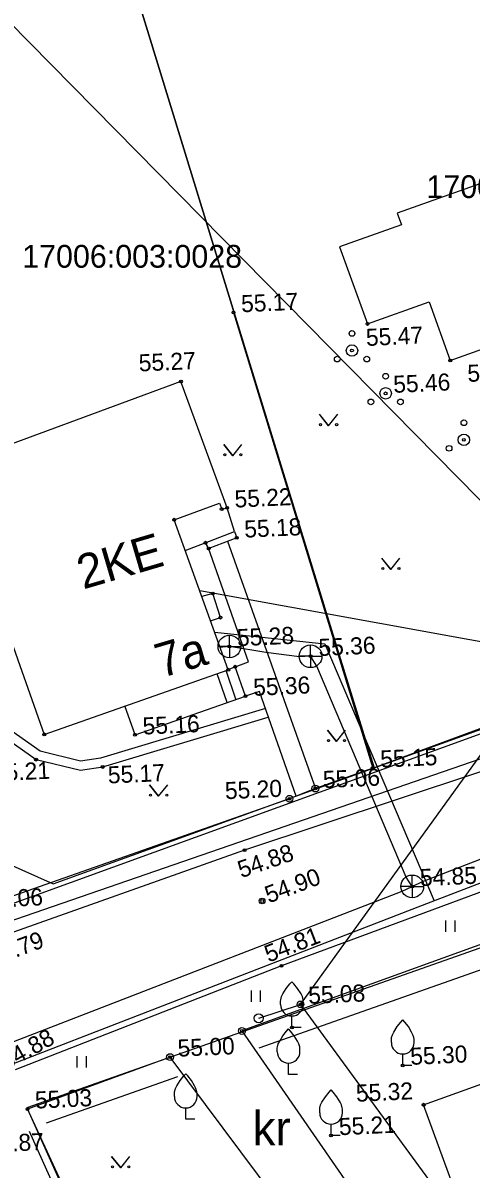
# Model space of a CAD drawing. Extents: x 640815 to 641975, y 6454871 to 6455868.
# Drawn here: x 641501.6 to 641521.3, y 6455156.8 to 6455207.2 of the extents above; entities that cross this region are included whole.
import ezdxf

# ---------------------------------------------------------------- set-up
doc = ezdxf.new("R2010")
doc.units = 0
for name, color, linetype in [('Level 1', 7, 'Continuous'), ('Level 10', 7, 'Continuous'), ('Level 11', 7, 'Continuous'), ('Level 13', 7, 'Continuous'), ('Level 14', 7, 'Continuous'), ('Level 16', 7, 'Continuous'), ('Level 2', 7, 'Continuous'), ('Level 23', 7, 'Continuous'), ('Level 26', 7, 'Continuous'), ('Level 28', 7, 'Continuous'), ('Level 30', 7, 'Continuous'), ('Level 39', 7, 'Continuous'), ('Level 40', 7, 'Continuous'), ('Level 41', 7, 'Continuous'), ('Level 44', 7, 'Continuous'), ('Level 58', 7, 'Continuous'), ('Level 59', 7, 'Continuous'), ('Level 61', 7, 'Continuous'), ('Level 62', 7, 'Continuous')]:
    doc.layers.add(name, color=color, linetype=linetype)

msp = doc.modelspace()

# ---------------------------------------------------------------- linework, layer by layer
at = {"layer": 'Level 1'}
for points in [[(641527.38, 6455202.15), (641518.05, 6455198.83), (641518.24, 6455198.32), (641515.51, 6455197.35), (641516.74, 6455193.97), (641519.45, 6455194.94), (641520.38, 6455192.36), (641529.68, 6455195.69), (641527.38, 6455202.15)], [(641508.54, 6455191.44), (641498.36, 6455187.69), (641498.44, 6455187.46), (641498.67, 6455187.54), (641499.63, 6455184.91), (641499.38, 6455184.82), (641502.53, 6455175.94), (641510.62, 6455178.78), (641508.24, 6455185.37), (641510.23, 6455186.09), (641510.33, 6455185.83), (641510.57, 6455185.89), (641508.54, 6455191.44)], [(641519.21, 6455159.67), (641526.37, 6455162.24), (641528.86, 6455155.69), (641521.68, 6455152.9), (641519.21, 6455159.67)]]:
    msp.add_lwpolyline(points, dxfattribs=at)
at = {"layer": 'Level 10'}
for p, q in [((641510.67, 6455179.8), (641510.67, 6455180.3)), ((641510.67, 6455179.8), (641510.17, 6455179.8)), ((641510.67, 6455179.8), (641511.17, 6455179.8)), ((641510.67, 6455179.8), (641510.67, 6455179.3)), ((641514.24, 6455179.37), (641514.24, 6455179.87)), ((641514.24, 6455179.37), (641513.74, 6455179.37)), ((641514.24, 6455179.37), (641514.74, 6455179.37)), ((641514.24, 6455179.37), (641514.24, 6455178.87)), ((641518.71, 6455169.26), (641518.71, 6455169.76)), ((641518.71, 6455169.26), (641518.21, 6455169.26)), ((641518.71, 6455169.26), (641519.21, 6455169.26)), ((641518.71, 6455169.26), (641518.71, 6455168.76))]:
    msp.add_line(p, q, dxfattribs=at)
for centre in [(641510.67, 6455179.8), (641514.24, 6455179.37), (641518.71, 6455169.26)]:
    msp.add_circle(centre, 0.5, dxfattribs=at)
at = {"layer": 'Level 11'}
for points in [[(641510.67, 6455179.8), (641510.24, 6455179.76)], [(641514.24, 6455179.37), (641513.75, 6455179.34), (641512.27, 6455179.54), (641510.67, 6455179.8)], [(641518.71, 6455169.26), (641519.16, 6455169.47), (641545.95, 6455179.81), (641545.98, 6455179.82), (641546.39, 6455180.05)], [(641518.71, 6455169.26), (641518.44, 6455169.67), (641514.52, 6455178.94), (641514.24, 6455179.37)], [(641498.44, 6455161.4), (641498.91, 6455161.57), (641518.26, 6455169.05), (641518.71, 6455169.26)]]:
    msp.add_lwpolyline(points, dxfattribs=at)
at = {"layer": 'Level 13'}
msp.add_lwpolyline([(641500.46, 6455167.54), (641535.58, 6455179.66), (641571.1, 6455192.45), (641606.85, 6455205.33), (641632.11, 6455214.58), (641655.98, 6455223.05)], dxfattribs=at)
at = {"layer": 'Level 14'}
for points in [[(641529.16, 6455178.66), (641493.42, 6455214.92)], [(641606.93, 6455206.5), (641566.36, 6455191.84), (641529.16, 6455178.66), (641480.07, 6455160.86), (641439.14, 6455146.14), (641427.53, 6455141)], [(641529.16, 6455178.66), (641509.37, 6455182.25)]]:
    msp.add_lwpolyline(points, dxfattribs=at)
at = {"layer": 'Level 16'}
for points in [[(641513.8, 6455164.08), (641534.35, 6455192.53)], [(641513.8, 6455164.08), (641521.46, 6455153.61)]]:
    msp.add_lwpolyline(points, dxfattribs=at)
at = {"layer": 'Level 2'}
for points in [[(641510.9, 6455184.85), (641510.57, 6455185.89)], [(641508.73, 6455184.01), (641509.8, 6455184.42), (641510.9, 6455184.85)], [(641510.9, 6455184.85), (641510.99, 6455184.57), (641509.76, 6455184.1), (641509.62, 6455184.36)], [(641509.84, 6455180.93), (641510.28, 6455181.07), (641509.94, 6455182.13), (641509.46, 6455181.99)], [(641506.52, 6455175.92), (641511.38, 6455177.62), (641510.92, 6455178.91), (641510.62, 6455178.78)], [(641510.96, 6455177.48), (641510.53, 6455178.74)], [(641510.57, 6455177.34), (641510.13, 6455178.6)], [(641506.52, 6455175.92), (641506.07, 6455177.19)]]:
    msp.add_lwpolyline(points, dxfattribs=at)
at = {"layer": 'Level 23'}
for points in [[(641428.38, 6455135.3), (641450.83, 6455143.22), (641473.27, 6455151.16), (641498.82, 6455160.58), (641518.97, 6455168.36), (641546.21, 6455178.82), (641557.2, 6455182.98), (641573.45, 6455189.29), (641591.82, 6455195.48), (641610.2, 6455201.68), (641636.54, 6455210.52), (641652.38, 6455215.99), (641675.59, 6455224.22)], [(641510.03, 6455180.43), (641514.87, 6455179.92), (641519.67, 6455168.63)]]:
    msp.add_lwpolyline(points, dxfattribs=at)
at = {"layer": 'Level 26'}
msp.add_lwpolyline([(641511.96, 6455163.47), (641513.8, 6455164.08)], dxfattribs=at)
for centre, radius in [((641513.8, 6455164.08), 0.145), ((641511.96, 6455163.47), 0.2)]:
    msp.add_circle(centre, radius, dxfattribs=at)
at = {"layer": 'Level 28'}
for points in [[(641510.85, 6455194.47), (641516.97, 6455174.46), (641514.45, 6455173.56)], [(641516.97, 6455174.46), (641539.3, 6455182.7)], [(641513.31, 6455173.11), (641499.63, 6455168.3), (641495.5, 6455171.84), (641495.07, 6455175.63)], [(641524.56, 6455167.74), (641511.22, 6455162.91)], [(641508.06, 6455161.76), (641501.79, 6455159.48), (641508.11, 6455145.39)]]:
    msp.add_lwpolyline(points, dxfattribs=at)
at = {"layer": 'Level 30'}
for points in [[(641551.75, 6455184.87), (641531.69, 6455177.6), (641511.34, 6455170.85), (641500.26, 6455166.93), (641496.77, 6455168.15), (641494.14, 6455171.94), (641493.26, 6455181.99)], [(641563.88, 6455184.67), (641553.5, 6455180.11), (641533.02, 6455173.2), (641512.96, 6455165.77), (641501.25, 6455161.21)], [(641510.59, 6455184.42), (641514.45, 6455173.56), (641513.61, 6455173.23), (641511.99, 6455177.82), (641511.38, 6455177.62)], [(641497.51, 6455183.43), (641499.47, 6455177.92), (641500.35, 6455176.11), (641502.17, 6455174.83), (641504.12, 6455174.36), (641505.1, 6455174.51), (641512.38, 6455176.69)], [(641512.26, 6455177.07), (641505.01, 6455174.9), (641504.13, 6455174.76), (641502.35, 6455175.2), (641500.67, 6455176.39), (641499.85, 6455178.08), (641497.89, 6455183.57)], [(641511.22, 6455162.91), (641519.29, 6455151.25)], [(641516.61, 6455150.33), (641508.06, 6455161.76)]]:
    msp.add_lwpolyline(points, dxfattribs=at)
at = {"layer": 'Level 39'}
for centre in [(641514.45, 6455173.56), (641513.31, 6455173.11), (641511.22, 6455162.91), (641508.06, 6455161.76)]:
    msp.add_circle(centre, 0.151, dxfattribs=at)
at = {"layer": 'Level 40'}
for points in [[(641502.92, 6455169.37), (641517.03, 6455174.47), (641515.56, 6455179.24), (641502.05, 6455223.18), (641497.08, 6455223.74), (641496.28, 6455172.33)], [(641545.88, 6455184.88), (641541.79, 6455188.66), (641527.96, 6455220.3), (641502.05, 6455223.18), (641515.56, 6455179.24), (641517.03, 6455174.47)], [(641501.77, 6455159.53), (641515.1, 6455130.66), (641542.93, 6455140.39), (641544.41, 6455140.94), (641533.9, 6455170.86)]]:
    msp.add_lwpolyline(points, close=True, dxfattribs=at)
at = {"layer": 'Level 41'}
for points in [[(641520.19, 6455167.27), (641520.19, 6455167.77)], [(641520.59, 6455167.27), (641520.59, 6455167.77)], [(641511.64, 6455164.19), (641511.64, 6455164.69)], [(641512.04, 6455164.19), (641512.04, 6455164.69)], [(641503.98, 6455161.31), (641503.98, 6455161.81)], [(641504.38, 6455161.31), (641504.38, 6455161.81)]]:
    msp.add_lwpolyline(points, dxfattribs=at)
at = {"layer": 'Level 44'}
for p, q in [((641514.62, 6455190), (641515.03, 6455189.5)), ((641515.03, 6455189.5), (641514.63, 6455190)), ((641515.03, 6455189.5), (641515.43, 6455190)), ((641510.42, 6455188.68), (641510.82, 6455188.18)), ((641510.82, 6455188.18), (641510.42, 6455188.68)), ((641510.82, 6455188.18), (641511.22, 6455188.68)), ((641517.36, 6455183.68), (641517.77, 6455183.18)), ((641517.77, 6455183.18), (641517.37, 6455183.68)), ((641517.77, 6455183.18), (641518.17, 6455183.68)), ((641514.98, 6455176.12), (641515.38, 6455175.62)), ((641515.38, 6455175.62), (641514.98, 6455176.12)), ((641515.38, 6455175.62), (641515.78, 6455176.12)), ((641507.16, 6455173.72), (641507.56, 6455173.22)), ((641507.56, 6455173.22), (641507.16, 6455173.72)), ((641507.56, 6455173.22), (641507.96, 6455173.72)), ((641513.42, 6455163.07), (641513.42, 6455163.57)), ((641513.82, 6455163.07), (641513.42, 6455163.07)), ((641518.29, 6455161.4), (641518.29, 6455161.9)), ((641513.27, 6455161), (641513.27, 6455161.5)), ((641513.67, 6455161), (641513.27, 6455161)), ((641518.69, 6455161.4), (641518.29, 6455161.4)), ((641508.75, 6455159.03), (641508.75, 6455159.53)), ((641509.15, 6455159.03), (641508.75, 6455159.03)), ((641515.14, 6455158.32), (641515.14, 6455158.82)), ((641515.54, 6455158.32), (641515.14, 6455158.32)), ((641505.48, 6455157.4), (641505.89, 6455156.9)), ((641505.89, 6455156.9), (641505.49, 6455157.4)), ((641505.89, 6455156.9), (641506.29, 6455157.4))]:
    msp.add_line(p, q, dxfattribs=at)
for points in [[(641511.98, 6455162.17), (641524.91, 6455166.72)], [(641512.92, 6455164.07), (641512.92, 6455164.22), (641512.93, 6455164.28), (641512.96, 6455164.42), (641513.02, 6455164.54), (641513.17, 6455164.77), (641513.33, 6455164.98), (641513.42, 6455165.07)], [(641513.92, 6455164.07), (641513.92, 6455164.22), (641513.91, 6455164.28), (641513.88, 6455164.42), (641513.82, 6455164.54), (641513.67, 6455164.77), (641513.51, 6455164.98), (641513.42, 6455165.07)], [(641517.79, 6455162.4), (641517.79, 6455162.55), (641517.8, 6455162.62), (641517.84, 6455162.74), (641517.9, 6455162.86), (641518.04, 6455163.1), (641518.2, 6455163.3), (641518.29, 6455163.4)], [(641518.79, 6455162.4), (641518.79, 6455162.55), (641518.78, 6455162.62), (641518.74, 6455162.74), (641518.68, 6455162.86), (641518.54, 6455163.1), (641518.38, 6455163.3), (641518.29, 6455163.4)], [(641512.77, 6455162), (641512.77, 6455162.15), (641512.78, 6455162.22), (641512.82, 6455162.34), (641512.88, 6455162.46), (641513.02, 6455162.7), (641513.18, 6455162.9), (641513.27, 6455163)], [(641513.77, 6455162), (641513.77, 6455162.15), (641513.76, 6455162.22), (641513.72, 6455162.34), (641513.66, 6455162.46), (641513.52, 6455162.7), (641513.36, 6455162.9), (641513.27, 6455163)], [(641508.25, 6455160.03), (641508.25, 6455160.18), (641508.26, 6455160.24), (641508.3, 6455160.38), (641508.36, 6455160.5), (641508.5, 6455160.73), (641508.66, 6455160.94), (641508.75, 6455161.03)], [(641509.25, 6455160.03), (641509.25, 6455160.18), (641509.24, 6455160.24), (641509.2, 6455160.38), (641509.14, 6455160.5), (641509, 6455160.73), (641508.84, 6455160.94), (641508.75, 6455161.03)], [(641502.63, 6455158.87), (641508.4, 6455160.91)], [(641514.64, 6455159.32), (641514.64, 6455159.47), (641514.65, 6455159.54), (641514.68, 6455159.66), (641514.74, 6455159.78), (641514.89, 6455160.02), (641515.05, 6455160.22), (641515.14, 6455160.32)], [(641515.64, 6455159.32), (641515.64, 6455159.47), (641515.63, 6455159.54), (641515.6, 6455159.66), (641515.54, 6455159.78), (641515.39, 6455160.02), (641515.23, 6455160.22), (641515.14, 6455160.32)], [(641501.86, 6455158.51), (641514.11, 6455131.24)]]:
    msp.add_lwpolyline(points, dxfattribs=at)
for centre, radius in [((641516.06, 6455193.55), 0.125), ((641516.06, 6455192.8), 0.25), ((641515.41, 6455192.425), 0.125), ((641516.71, 6455192.425), 0.125), ((641517.54, 6455191.67), 0.125), ((641517.54, 6455190.92), 0.25), ((641516.89, 6455190.545), 0.125), ((641518.19, 6455190.545), 0.125), ((641520.98, 6455189.63), 0.125), ((641514.675, 6455189.545), 0.045), ((641515.385, 6455189.545), 0.045), ((641520.98, 6455188.88), 0.25), ((641510.465, 6455188.225), 0.045), ((641511.175, 6455188.225), 0.045), ((641520.33, 6455188.505), 0.125), ((641517.415, 6455183.225), 0.045), ((641518.125, 6455183.225), 0.045), ((641515.025, 6455175.665), 0.045), ((641515.735, 6455175.665), 0.045), ((641507.205, 6455173.265), 0.045), ((641507.915, 6455173.265), 0.045), ((641505.535, 6455156.945), 0.045), ((641506.245, 6455156.945), 0.045)]:
    msp.add_circle(centre, radius, dxfattribs=at)
for centre in [(641513.42, 6455164.07), (641518.29, 6455162.4), (641513.27, 6455162), (641508.75, 6455160.03), (641515.14, 6455159.32)]:
    msp.add_arc(centre, 0.5, 180, 0, dxfattribs=at)
at = {"layer": 'Level 59'}
msp.add_circle((641512.11, 6455168.62), 0.125, dxfattribs=at)
at = {"layer": 'Level 61'}
msp.add_lwpolyline([(641510.92, 6455178.91), (641511.51, 6455179.12), (641509.75, 6455184.12)], dxfattribs=at)
at = {"layer": 'Level 62'}
for centre in [(641510.85, 6455194.47), (641516.74, 6455193.97), (641516.06, 6455192.8), (641520.38, 6455192.36), (641508.54, 6455191.44), (641517.54, 6455190.92), (641520.98, 6455188.88), (641510.33, 6455185.83), (641510.57, 6455185.89), (641508.24, 6455185.37), (641509.62, 6455184.36), (641509.76, 6455184.1), (641510.99, 6455184.57), (641509.94, 6455182.13), (641510.28, 6455181.07), (641510.67, 6455179.8), (641514.24, 6455179.37), (641510.62, 6455178.78), (641510.92, 6455178.91), (641511.38, 6455177.62), (641502.53, 6455175.94), (641506.52, 6455175.92), (641502.17, 6455174.83), (641505.1, 6455174.51), (641516.97, 6455174.46), (641514.45, 6455173.56), (641513.31, 6455173.11), (641511.34, 6455170.85), (641518.71, 6455169.26), (641512.11, 6455168.62), (641512.96, 6455165.77), (641513.8, 6455164.08), (641513.42, 6455163.07), (641511.22, 6455162.91), (641508.06, 6455161.76), (641518.29, 6455161.4), (641501.79, 6455159.48), (641519.21, 6455159.67), (641515.14, 6455158.32)]:
    msp.add_circle(centre, 0.0625, dxfattribs=at)

# ---------------------------------------------------------------- texts
at = {"layer": 'Level 1'}
for s, p in [('2KE', (641504.24, 6455182.3)), ('7a', (641507.67, 6455178.41))]:
    msp.add_text(s, height=1.5, rotation=16.4243, dxfattribs=at).set_placement(p)
at = {"layer": 'Level 30'}
msp.add_text('kr', height=1.5, dxfattribs=at).set_placement((641511.69, 6455157.89))
at = {"layer": 'Level 58'}
for s, p in [('17006:003:0031', (641519.33, 6455199.5)), ('17006:003:0028', (641501.56, 6455196.44))]:
    msp.add_text(s, height=1.00002, dxfattribs=at).set_placement(p)
at = {"layer": 'Level 59'}
for s, height, rotation, p in [('55.17', 0.75, 2.5631, (641511.2, 6455194.48)), ('55.47', 0.75, 2.5631, (641516.69, 6455193)), ('55.27', 0.75, 2.5631, (641506.7, 6455191.88)), ('55.44', 0.75, 2.5631, (641521.15, 6455191.42)), ('55.46', 0.75, 2.5631, (641517.89, 6455190.94)), ('55.22', 0.75, 2.5631, (641510.91, 6455185.9)), ('55.18', 0.75, 2.5631, (641511.34, 6455184.58)), ('55.28', 0.75, 2.5631, (641511.02, 6455179.81)), ('55.36', 0.75, 2.5631, (641514.6, 6455179.38)), ('55.36', 0.75, 2.5631, (641511.73, 6455177.63)), ('55.16', 0.75, 2.5631, (641506.87, 6455175.93)), ('55.15', 0.75, 2.5631, (641517.32, 6455174.48)), ('55.21', 0.75, 2.5631, (641500.29, 6455173.88)), ('55.17', 0.75, 2.5631, (641505.34, 6455173.78)), ('55.06', 0.75, 2.5631, (641514.8, 6455173.58)), ('55.20', 0.75, 2.5631, (641510.49, 6455173.09)), ('54.88', 0.7499, 18.8882, (641511.19, 6455169.62)), ('54.85', 0.75, 2.5631, (641519.06, 6455169.27)), ('54.90', 0.75, 20.4495, (641512.4, 6455168.51)), ('55.06', 0.75, 2.5631, (641499.98, 6455168.32)), ('54.79', 0.75, 20.3264, (641500.23, 6455165.74)), ('54.81', 0.75, 21.0205, (641512.39, 6455165.91)), ('55.08', 0.75, 2.5631, (641514.15, 6455164.1)), ('54.88', 0.75, 29.102, (641500.86, 6455161.17)), ('55.00', 0.75, 2.5631, (641508.41, 6455161.78)), ('55.30', 0.75, 2.5631, (641518.64, 6455161.42)), ('55.32', 0.75, 2.5631, (641516.25, 6455159.8)), ('55.03', 0.75, 2.5631, (641502.14, 6455159.5)), ('55.21', 0.75, 2.5631, (641515.5, 6455158.33)), ('54.87', 0.75, 2.5631, (641500.02, 6455157.57))]:
    msp.add_text(s, height=height, rotation=rotation, dxfattribs=at).set_placement(p)

doc.saveas('drawing.dxf')
